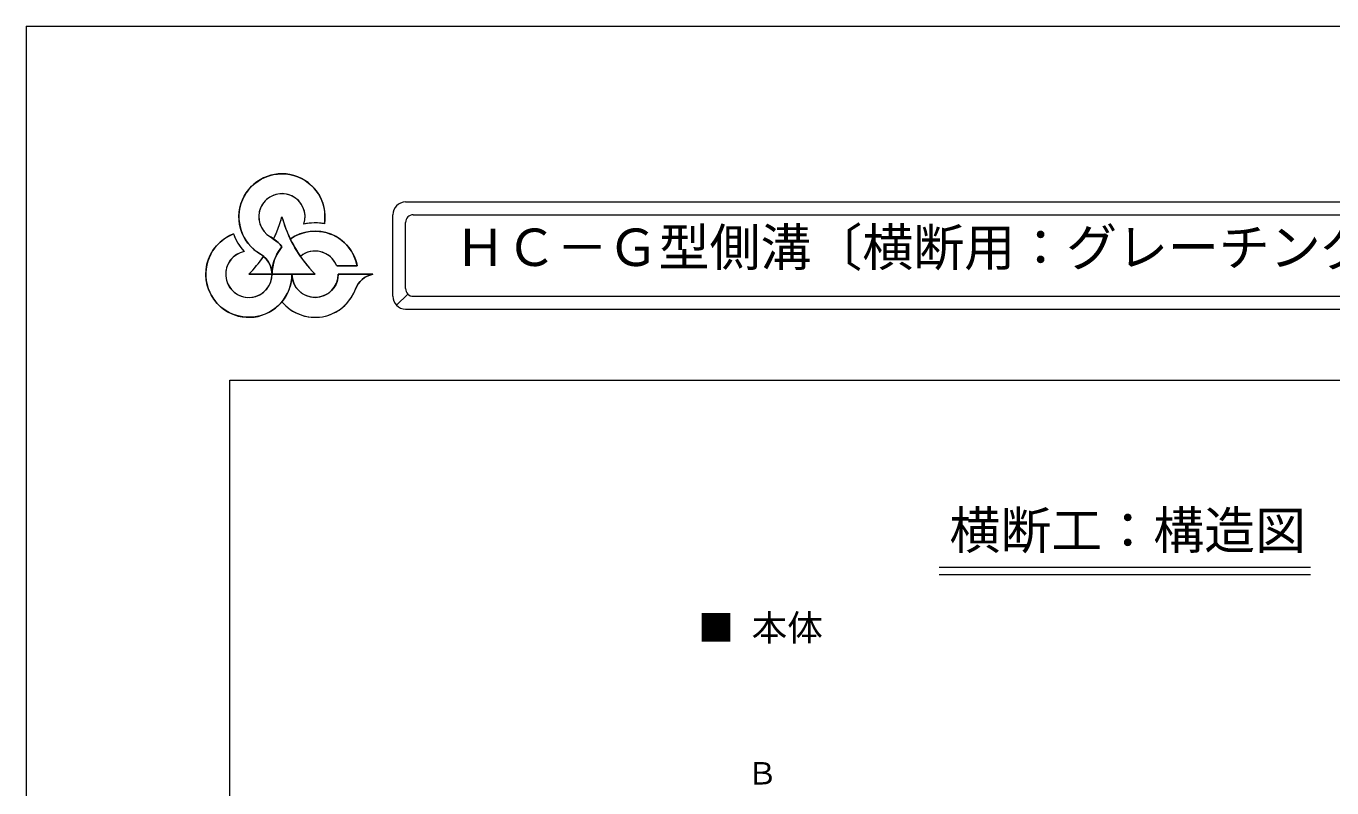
# Model space of a CAD drawing. Units: millimetres, scale not verified. Extents: x 7104 to 27197, y 3552 to 17396.
# Drawn here: x 23017 to 25580, y 15902 to 17396 of the extents above; entities that cross this region are included whole.
import ezdxf
from ezdxf.enums import TextEntityAlignment as Align

# ---------------------------------------------------------------- set-up
doc = ezdxf.new("R2010")
doc.units = ezdxf.units.MM
doc.header["$LTSCALE"] = 20
doc.layers.add('0_2', color=4, linetype='Continuous', lineweight=18)
doc.styles.add('ＭＳ ゴシック-5.0-0.0', font='')
doc.styles.get('ＭＳ ゴシック-5.0-0.0').set_extended_font_data('ＭＳ ゴシック-5.0-0.0')

msp = doc.modelspace()

# ---------------------------------------------------------------- linework, layer by layer
at = {"layer": '0_2', "color": 2}
for q in [(27196.73, 17396.45), (23016.73, 11356.45)]:
    msp.add_line((23016.73, 17396.45), q, dxfattribs=at)
at = {"layer": '0_2', "color": 150}
for p, q in [((23479.08, 17096.8), (23486.46, 17100.3)), ((23486.46, 17100.3), (23494.14, 17103.07)), ((23494.14, 17103.07), (23502.05, 17105.09)), ((23502.05, 17105.09), (23510.12, 17106.34)), ((23510.12, 17106.34), (23518.27, 17106.8)), ((23518.27, 17106.8), (23526.43, 17106.47)), ((23526.43, 17106.47), (23534.52, 17105.36)), ((23534.52, 17105.36), (23542.46, 17103.47)), ((23542.46, 17103.47), (23550.18, 17100.82)), ((23550.18, 17100.82), (23557.61, 17097.44)), ((23557.61, 17097.44), (23564.69, 17093.36)), ((23449.03, 17069.73), (23453.94, 17076.26)), ((23453.94, 17076.26), (23459.45, 17082.28)), ((23459.45, 17082.28), (23465.52, 17087.75)), ((23465.52, 17087.75), (23472.08, 17092.6)), ((23472.08, 17092.6), (23479.08, 17096.8)), ((23564.69, 17093.36), (23571.33, 17088.62)), ((23571.33, 17088.62), (23577.49, 17083.25)), ((23577.49, 17083.25), (23583.1, 17077.32)), ((23583.1, 17077.32), (23588.11, 17070.88)), ((23436.31, 17039.86), (23438.39, 17047.76)), ((23438.39, 17047.76), (23441.22, 17055.41)), ((23441.22, 17055.41), (23444.78, 17062.76)), ((23444.78, 17062.76), (23449.03, 17069.73)), ((23480.79, 17047.05), (23476.97, 17039.8)), ((23485.84, 17053.49), (23480.79, 17047.05)), ((23491.97, 17058.93), (23485.84, 17053.49)), ((23498.98, 17063.17), (23491.97, 17058.93)), ((23506.63, 17066.09), (23498.98, 17063.17)), ((23514.68, 17067.6), (23506.63, 17066.09)), ((23522.87, 17067.63), (23514.68, 17067.6)), ((23530.93, 17066.2), (23522.87, 17067.63)), ((23538.61, 17063.34), (23530.93, 17066.2)), ((23545.65, 17059.15), (23538.61, 17063.34)), ((23551.83, 17053.77), (23545.65, 17059.15)), ((23556.94, 17047.37), (23551.83, 17053.77)), ((23560.82, 17040.16), (23556.94, 17047.37)), ((23588.11, 17070.88), (23592.47, 17063.98)), ((23592.47, 17063.98), (23596.15, 17056.69)), ((23596.15, 17056.69), (23599.11, 17049.08)), ((23599.11, 17049.08), (23601.32, 17041.22)), ((23434.48, 17023.65), (23435, 17031.8)), ((23434.74, 17015.49), (23434.48, 17023.65)), ((23435, 17031.8), (23436.31, 17039.86)), ((23474.51, 17031.99), (23473.49, 17023.86)), ((23473.49, 17023.86), (23473.95, 17015.68)), ((23476.97, 17039.8), (23474.51, 17031.99)), ((23563.34, 17032.36), (23560.82, 17040.16)), ((23564.42, 17024.25), (23563.34, 17032.36)), ((23564.04, 17016.06), (23564.42, 17024.25)), ((23601.32, 17041.22), (23602.76, 17033.18)), ((23602.76, 17033.18), (23603.42, 17025.05)), ((23603.42, 17025.05), (23603.29, 17016.88)), ((23435.79, 17007.4), (23434.74, 17015.49)), ((23437.62, 16999.44), (23435.79, 17007.4)), ((23440.2, 16991.7), (23437.62, 16999.44)), ((23473.95, 17015.68), (23475.86, 17007.72)), ((23475.86, 17007.72), (23479.18, 17000.23)), ((23479.18, 17000.23), (23483.78, 16993.45)), ((23562.19, 17008.08), (23564.04, 17016.06)), ((23568.82, 17009.32), (23562.19, 17008.08)), ((23575.51, 17010.11), (23568.82, 17009.32)), ((23582.25, 17010.45), (23575.51, 17010.11)), ((23588.99, 17010.34), (23582.25, 17010.45)), ((23595.71, 17009.78), (23588.99, 17010.34)), ((23602.38, 17008.77), (23595.71, 17009.78)), ((23603.29, 17016.88), (23602.38, 17008.77)), ((23390.46, 16965.46), (23397.71, 16972.77)), ((23397.71, 16972.77), (23405.8, 16979.14)), ((23405.8, 16979.14), (23414.6, 16984.48)), ((23414.6, 16984.48), (23423.98, 16988.72)), ((23423.98, 16988.72), (23426.44, 16982.44)), ((23426.44, 16982.44), (23429.31, 16976.34)), ((23429.31, 16976.34), (23432.59, 16970.44)), ((23432.59, 16970.44), (23436.25, 16964.78)), ((23443.52, 16984.24), (23440.2, 16991.7)), ((23447.55, 16977.13), (23443.52, 16984.24)), ((23452.24, 16970.45), (23447.55, 16977.13)), ((23457.56, 16964.26), (23452.24, 16970.45)), ((23483.78, 16993.45), (23489.52, 16987.61)), ((23489.52, 16987.61), (23496.22, 16982.9)), ((23496.22, 16982.9), (23502.58, 16978.83)), ((23502.58, 16978.83), (23507.05, 16975.46)), ((23507.05, 16975.46), (23511.28, 16971.81)), ((23511.28, 16971.81), (23515.25, 16967.89)), ((23374.73, 16939.07), (23378.89, 16948.49)), ((23378.89, 16948.49), (23384.16, 16957.33)), ((23384.16, 16957.33), (23390.46, 16965.46)), ((23429.55, 16948.11), (23423.06, 16943.11)), ((23436.83, 16951.87), (23429.55, 16948.11)), ((23436.25, 16964.78), (23440.28, 16959.38)), ((23444.67, 16954.26), (23436.83, 16951.87)), ((23440.28, 16959.38), (23444.67, 16954.26)), ((23463.44, 16958.6), (23457.56, 16964.26)), ((23469.85, 16953.54), (23463.44, 16958.6)), ((23476.72, 16949.12), (23469.85, 16953.54)), ((23482.88, 16944.85), (23476.72, 16949.12)), ((23487.72, 16940.23), (23482.88, 16944.85)), ((23506.67, 16943.86), (23504.49, 16938.42)), ((23509.22, 16949.13), (23506.67, 16943.86)), ((23512.13, 16954.21), (23509.22, 16949.13)), ((23515.38, 16959.08), (23512.13, 16954.21)), ((23515.25, 16967.89), (23518.97, 16963.71)), ((23518.97, 16963.71), (23515.38, 16959.08)), ((23369.47, 16908.8), (23369.99, 16919.08)), ((23369.99, 16919.08), (23371.75, 16929.22)), ((23371.75, 16929.22), (23374.73, 16939.07)), ((23410.28, 16922.44), (23408.71, 16914.4)), ((23413.27, 16930.06), (23410.28, 16922.44)), ((23417.58, 16937.03), (23413.27, 16930.06)), ((23423.06, 16943.11), (23417.58, 16937.03)), ((23491.82, 16934.96), (23487.72, 16940.23)), ((23495.11, 16929.14), (23491.82, 16934.96)), ((23497.51, 16922.9), (23495.11, 16929.14)), ((23498.98, 16916.38), (23497.51, 16922.9)), ((23500.28, 16921.39), (23499.67, 16915.57)), ((23501.29, 16927.16), (23500.28, 16921.39)), ((23502.69, 16932.85), (23501.29, 16927.16)), ((23504.49, 16938.42), (23502.69, 16932.85)), ((23626.47, 16925.97), (23666.89, 16925.97)), ((23370.21, 16898.54), (23369.47, 16908.8)), ((23372.19, 16888.44), (23370.21, 16898.54)), ((23408.71, 16914.4), (23408.6, 16906.21)), ((23408.6, 16906.21), (23409.97, 16898.13)), ((23409.97, 16898.13), (23412.75, 16890.43)), ((23492.97, 16886.29), (23496.54, 16893.67)), ((23496.54, 16893.67), (23498.73, 16901.56)), ((23498.73, 16901.56), (23499.47, 16909.72)), ((23499.47, 16909.72), (23498.98, 16916.38)), ((23499.67, 16915.57), (23499.47, 16909.72)), ((23499.47, 16909.72), (23538.47, 16909.72)), ((23537.2, 16895.15), (23535.63, 16888)), ((23538.15, 16902.4), (23537.2, 16895.15)), ((23538.47, 16909.72), (23538.15, 16902.4)), ((23629.47, 16909.72), (23697.05, 16909.72)), ((23375.38, 16878.65), (23372.19, 16888.44)), ((23379.74, 16869.33), (23375.38, 16878.65)), ((23385.2, 16860.6), (23379.74, 16869.33)), ((23412.75, 16890.43), (23416.88, 16883.36)), ((23416.88, 16883.36), (23422.21, 16877.13)), ((23422.21, 16877.13), (23428.56, 16871.97)), ((23428.56, 16871.97), (23435.74, 16868.02)), ((23435.74, 16868.02), (23443.51, 16865.43)), ((23467.8, 16866.37), (23475.35, 16869.55)), ((23475.35, 16869.55), (23482.2, 16874.04)), ((23482.2, 16874.04), (23488.14, 16879.68)), ((23488.14, 16879.68), (23492.97, 16886.29)), ((23527.3, 16867.74), (23523.39, 16861.55)), ((23530.66, 16874.24), (23527.3, 16867.74)), ((23533.44, 16881.01), (23530.66, 16874.24)), ((23535.63, 16888), (23533.44, 16881.01)), ((23391.68, 16852.61), (23385.2, 16860.6)), ((23399.09, 16845.46), (23391.68, 16852.61)), ((23407.31, 16839.26), (23399.09, 16845.46)), ((23443.51, 16865.43), (23451.62, 16864.28)), ((23451.62, 16864.28), (23459.81, 16864.59)), ((23459.81, 16864.59), (23467.8, 16866.37)), ((23504.01, 16841.63), (23495.36, 16836.05)), ((23511.92, 16848.22), (23504.01, 16841.63)), ((23518.97, 16855.72), (23511.92, 16848.22)), ((23523.39, 16861.55), (23518.97, 16855.72)), ((23416.22, 16834.11), (23407.31, 16839.26)), ((23425.69, 16830.09), (23416.22, 16834.11)), ((23435.58, 16827.24), (23425.69, 16830.09)), ((23445.75, 16825.62), (23435.58, 16827.24)), ((23456.03, 16825.24), (23445.75, 16825.62)), ((23466.29, 16826.12), (23456.03, 16825.24)), ((23476.36, 16828.24), (23466.29, 16826.12)), ((23486.1, 16831.56), (23476.36, 16828.24)), ((23495.36, 16836.05), (23486.1, 16831.56))]:
    msp.add_line(p, q, dxfattribs=at)
at = {"layer": '0_2'}
for p, q in [((23761.73, 17051.45), (26125.71, 17051.45)), ((23736.73, 16866.45), (23736.73, 17026.45)), ((23776.73, 17026.45), (26110.71, 17026.45)), ((23761.73, 16881.45), (23761.73, 17011.45)), ((23766.12, 16870.85), (23744.05, 16848.78)), ((23761.73, 16841.45), (26125.71, 16841.45)), ((23776.73, 16866.45), (26110.71, 16866.45)), ((23416.73, 11666.45), (23416.73, 16701.8)), ((23416.73, 16701.8), (26846.73, 16701.8)), ((24809.11, 16334.77), (25538.25, 16334.77)), ((24809.11, 16320.77), (25538.25, 16320.77))]:
    msp.add_line(p, q, dxfattribs=at)
at = {"layer": '0_2', "color": 1}
for p, q in [((23516.78, 17014.86), (23518.97, 17022.3)), ((23518.97, 17022.3), (23521.15, 17014.86)), ((23508.91, 16992.98), (23511.75, 17000.2)), ((23511.75, 17000.2), (23514.37, 17007.49)), ((23514.37, 17007.49), (23516.78, 17014.86)), ((23521.15, 17014.86), (23523.56, 17007.49)), ((23523.56, 17007.49), (23526.18, 17000.2)), ((23526.18, 17000.2), (23529.03, 16992.98)), ((23502.58, 16978.83), (23505.85, 16985.86)), ((23507.05, 16975.46), (23502.58, 16978.83)), ((23505.85, 16985.86), (23508.91, 16992.98)), ((23511.28, 16971.81), (23507.05, 16975.46)), ((23515.25, 16967.89), (23511.28, 16971.81)), ((23529.03, 16992.98), (23532.08, 16985.86)), ((23532.08, 16985.86), (23535.35, 16978.83)), ((23535.35, 16978.83), (23538.27, 16972.96)), ((23538.27, 16972.96), (23541.34, 16967.17)), ((23478.5, 16938.65), (23482.88, 16944.85)), ((23482.88, 16944.85), (23487.72, 16940.23)), ((23504.49, 16938.42), (23506.67, 16943.86)), ((23506.67, 16943.86), (23509.22, 16949.13)), ((23509.22, 16949.13), (23512.13, 16954.21)), ((23512.13, 16954.21), (23515.38, 16959.08)), ((23518.97, 16963.71), (23515.25, 16967.89)), ((23515.38, 16959.08), (23518.97, 16963.71)), ((23541.34, 16967.17), (23544.56, 16961.46)), ((23544.56, 16961.46), (23547.91, 16955.84)), ((23547.91, 16955.84), (23551.41, 16950.3)), ((23551.41, 16950.3), (23555.05, 16944.85)), ((23555.05, 16944.85), (23559.44, 16938.65)), ((23459.21, 16915.21), (23464.28, 16920.86)), ((23464.28, 16920.86), (23469.19, 16926.65)), ((23469.19, 16926.65), (23473.93, 16932.58)), ((23473.93, 16932.58), (23478.5, 16938.65)), ((23487.72, 16940.23), (23491.82, 16934.96)), ((23491.82, 16934.96), (23495.11, 16929.14)), ((23495.11, 16929.14), (23497.51, 16922.9)), ((23497.51, 16922.9), (23498.98, 16916.38)), ((23499.67, 16915.57), (23500.28, 16921.39)), ((23500.28, 16921.39), (23501.29, 16927.16)), ((23501.29, 16927.16), (23502.69, 16932.85)), ((23502.69, 16932.85), (23504.49, 16938.42)), ((23559.44, 16938.65), (23564, 16932.58)), ((23564, 16932.58), (23568.74, 16926.65)), ((23568.74, 16926.65), (23573.65, 16920.86)), ((23573.65, 16920.86), (23578.73, 16915.21)), ((23453.97, 16909.72), (23459.21, 16915.21)), ((23453.97, 16909.72), (23583.97, 16909.72)), ((23583.97, 16909.72), (23453.97, 16909.72)), ((23498.98, 16916.38), (23499.47, 16909.72)), ((23499.47, 16909.72), (23499.67, 16915.57)), ((23578.73, 16915.21), (23583.97, 16909.72))]:
    msp.add_line(p, q, dxfattribs=at)
at = {"layer": '0_2', "color": 7}
for p, q in [((23535.35, 16978.83), (23541, 16982.48)), ((23538.27, 16972.96), (23535.35, 16978.83)), ((23541.34, 16967.17), (23538.27, 16972.96)), ((23541, 16982.48), (23546.92, 16985.66)), ((23546.92, 16985.66), (23553.08, 16988.37)), ((23553.08, 16988.37), (23559.43, 16990.58)), ((23559.43, 16990.58), (23565.94, 16992.27)), ((23565.94, 16992.27), (23572.56, 16993.44)), ((23572.56, 16993.44), (23579.26, 16994.08)), ((23579.26, 16994.08), (23585.98, 16994.19)), ((23585.98, 16994.19), (23592.69, 16993.76)), ((23592.69, 16993.76), (23599.35, 16992.8)), ((23599.35, 16992.8), (23605.91, 16991.32)), ((23605.91, 16991.32), (23612.33, 16989.31)), ((23612.33, 16989.31), (23618.57, 16986.81)), ((23618.57, 16986.81), (23624.59, 16983.81)), ((23624.59, 16983.81), (23630.36, 16980.34)), ((23630.36, 16980.34), (23635.83, 16976.43)), ((23635.83, 16976.43), (23640.97, 16972.1)), ((23640.97, 16972.1), (23645.75, 16967.36)), ((23544.56, 16961.46), (23541.34, 16967.17)), ((23547.91, 16955.84), (23544.56, 16961.46)), ((23551.41, 16950.3), (23547.91, 16955.84)), ((23555.05, 16944.85), (23551.41, 16950.3)), ((23559.71, 16948.21), (23555.05, 16944.85)), ((23564.75, 16950.96), (23559.71, 16948.21)), ((23570.09, 16953.05), (23564.75, 16950.96)), ((23575.66, 16954.45), (23570.09, 16953.05)), ((23581.36, 16955.14), (23575.66, 16954.45)), ((23587.1, 16955.11), (23581.36, 16955.14)), ((23592.8, 16954.35), (23587.1, 16955.11)), ((23598.35, 16952.88), (23592.8, 16954.35)), ((23603.67, 16950.73), (23598.35, 16952.88)), ((23608.68, 16947.92), (23603.67, 16950.73)), ((23613.29, 16944.5), (23608.68, 16947.92)), ((23617.44, 16940.53), (23613.29, 16944.5)), ((23645.75, 16967.36), (23650.14, 16962.27)), ((23650.14, 16962.27), (23654.11, 16956.84)), ((23654.11, 16956.84), (23657.63, 16951.11)), ((23657.63, 16951.11), (23660.69, 16945.12)), ((23660.69, 16945.12), (23663.26, 16938.91)), ((23621.06, 16936.07), (23617.44, 16940.53)), ((23624.08, 16931.19), (23621.06, 16936.07)), ((23626.47, 16925.97), (23624.08, 16931.19)), ((23666.89, 16925.97), (23626.47, 16925.97)), ((23663.26, 16938.91), (23665.33, 16932.51)), ((23665.33, 16932.51), (23666.89, 16925.97)), ((23537.2, 16895.15), (23535.63, 16888)), ((23538.15, 16902.4), (23537.2, 16895.15)), ((23538.47, 16909.72), (23538.15, 16902.4)), ((23539.03, 16902.6), (23538.47, 16909.72)), ((23540.69, 16895.66), (23539.03, 16902.6)), ((23543.43, 16889.06), (23540.69, 16895.66)), ((23627.24, 16895.66), (23624.51, 16889.06)), ((23628.91, 16902.6), (23627.24, 16895.66)), ((23629.47, 16909.72), (23628.91, 16902.6)), ((23697.05, 16909.72), (23629.47, 16909.72)), ((23668.66, 16891.01), (23672.26, 16895.57)), ((23672.26, 16895.57), (23676.41, 16899.62)), ((23676.41, 16899.62), (23681.05, 16903.12)), ((23681.05, 16903.12), (23686.09, 16905.99)), ((23686.09, 16905.99), (23691.45, 16908.21)), ((23691.45, 16908.21), (23697.05, 16909.72)), ((23527.3, 16867.74), (23523.39, 16861.55)), ((23530.66, 16874.24), (23527.3, 16867.74)), ((23533.44, 16881.01), (23530.66, 16874.24)), ((23535.63, 16888), (23533.44, 16881.01)), ((23547.16, 16882.97), (23543.43, 16889.06)), ((23551.79, 16877.54), (23547.16, 16882.97)), ((23557.22, 16872.91), (23551.79, 16877.54)), ((23563.31, 16869.18), (23557.22, 16872.91)), ((23569.91, 16866.44), (23563.31, 16869.18)), ((23604.62, 16869.18), (23598.03, 16866.44)), ((23610.71, 16872.91), (23604.62, 16869.18)), ((23616.14, 16877.54), (23610.71, 16872.91)), ((23620.78, 16882.97), (23616.14, 16877.54)), ((23624.51, 16889.06), (23620.78, 16882.97)), ((23655.56, 16864.83), (23659.87, 16872.58)), ((23659.87, 16872.58), (23663.34, 16880.73)), ((23663.34, 16880.73), (23665.67, 16886.04)), ((23665.67, 16886.04), (23668.66, 16891.01)), ((23523.39, 16861.55), (23518.97, 16855.72)), ((23518.97, 16855.72), (23524.98, 16849.21)), ((23524.98, 16849.21), (23531.64, 16843.37)), ((23531.64, 16843.37), (23538.87, 16838.25)), ((23576.85, 16864.78), (23569.91, 16866.44)), ((23583.97, 16864.22), (23576.85, 16864.78)), ((23591.08, 16864.78), (23583.97, 16864.22)), ((23598.03, 16866.44), (23591.08, 16864.78)), ((23631.06, 16839.56), (23638.15, 16844.87)), ((23638.15, 16844.87), (23644.64, 16850.9)), ((23644.64, 16850.9), (23650.47, 16857.58)), ((23650.47, 16857.58), (23655.56, 16864.83)), ((23538.87, 16838.25), (23546.61, 16833.92)), ((23546.61, 16833.92), (23554.75, 16830.43)), ((23554.75, 16830.43), (23563.21, 16827.8)), ((23563.21, 16827.8), (23571.9, 16826.08)), ((23571.9, 16826.08), (23580.73, 16825.28)), ((23580.73, 16825.28), (23589.59, 16825.4)), ((23589.59, 16825.4), (23598.39, 16826.46)), ((23598.39, 16826.46), (23607.03, 16828.42)), ((23607.03, 16828.42), (23615.41, 16831.29)), ((23615.41, 16831.29), (23623.45, 16835.01)), ((23623.45, 16835.01), (23631.06, 16839.56))]:
    msp.add_line(p, q, dxfattribs=at)
at = {"layer": '0_2', "color": 6}
msp.add_line((23453.97, 16909.72), (23583.97, 16909.72), dxfattribs=at)
at = {"layer": '0_2', "color": 150}
for centre, radius, start, end in [((23518.97, 17022.3), 84.5, 350.78653, 240), ((23518.97, 17022.3), 45.5, 341.79487, 240), ((23583.97, 16909.72), 100.75, 79.47131, 102.48326), ((23453.97, 16909.72), 84.5, 110.78653, 0), ((23518.97, 17022.3), 100.75, 199.47131, 222.48326), ((23453.97, 16909.72), 84.5, 39.71514, 60), ((23583.97, 16909.72), 84.5, 11.08749, 125.12548), ((23453.97, 16909.72), 45.5, 101.79487, 60), ((23583.97, 16909.72), 84.5, 140.28486, 180), ((23583.97, 16909.72), 45.5, 20.92483, 129.45771), ((23583.97, 16909.72), 45.5, 180, 0), ((23706.08, 16865.12), 45.5, 101.43711, 159.93719), ((23583.97, 16909.72), 84.5, 219.71514, 339.93719)]:
    msp.add_arc(centre, radius, start, end, dxfattribs=at)
at = {"layer": '0_2'}
for centre, radius, start, end in [((23761.73, 17026.45), 25, 90, 180), ((23776.73, 17011.45), 15, 90, 180), ((23776.73, 16881.45), 15, 180, 270), ((23761.73, 16866.45), 25, 180, 270)]:
    msp.add_arc(centre, radius, start, end, dxfattribs=at)
at = {"layer": '0_2', "color": 1}
for centre, start, end in [((23268.45, 17091.88), 334.22656, 344.47751), ((23769.48, 17091.88), 195.52249, 224.47751), ((23268.45, 17091.88), 315.52249, 325.56209)]:
    msp.add_arc(centre, 260, start, end, dxfattribs=at)

# ---------------------------------------------------------------- texts
at = {"layer": '0_2', "color": 7, "style": 'ＭＳ ゴシック-5.0-0.0'}
for s, height, p in [('ＨＣ－Ｇ型側溝〔横断用：グレーチングタイプ〕', 73.31, (23858.34, 16903.96)), ('横断工：構造図', 73.31, (24829.29, 16348.84)), ('■ 本体', 51.32, (24336, 16175.19)), ('Ｂ', 43.99, (24431.79, 15895.55))]:
    msp.add_text(s, height=height, dxfattribs=at).set_placement(p, align=Align.BOTTOM_LEFT)

doc.saveas('drawing.dxf')
